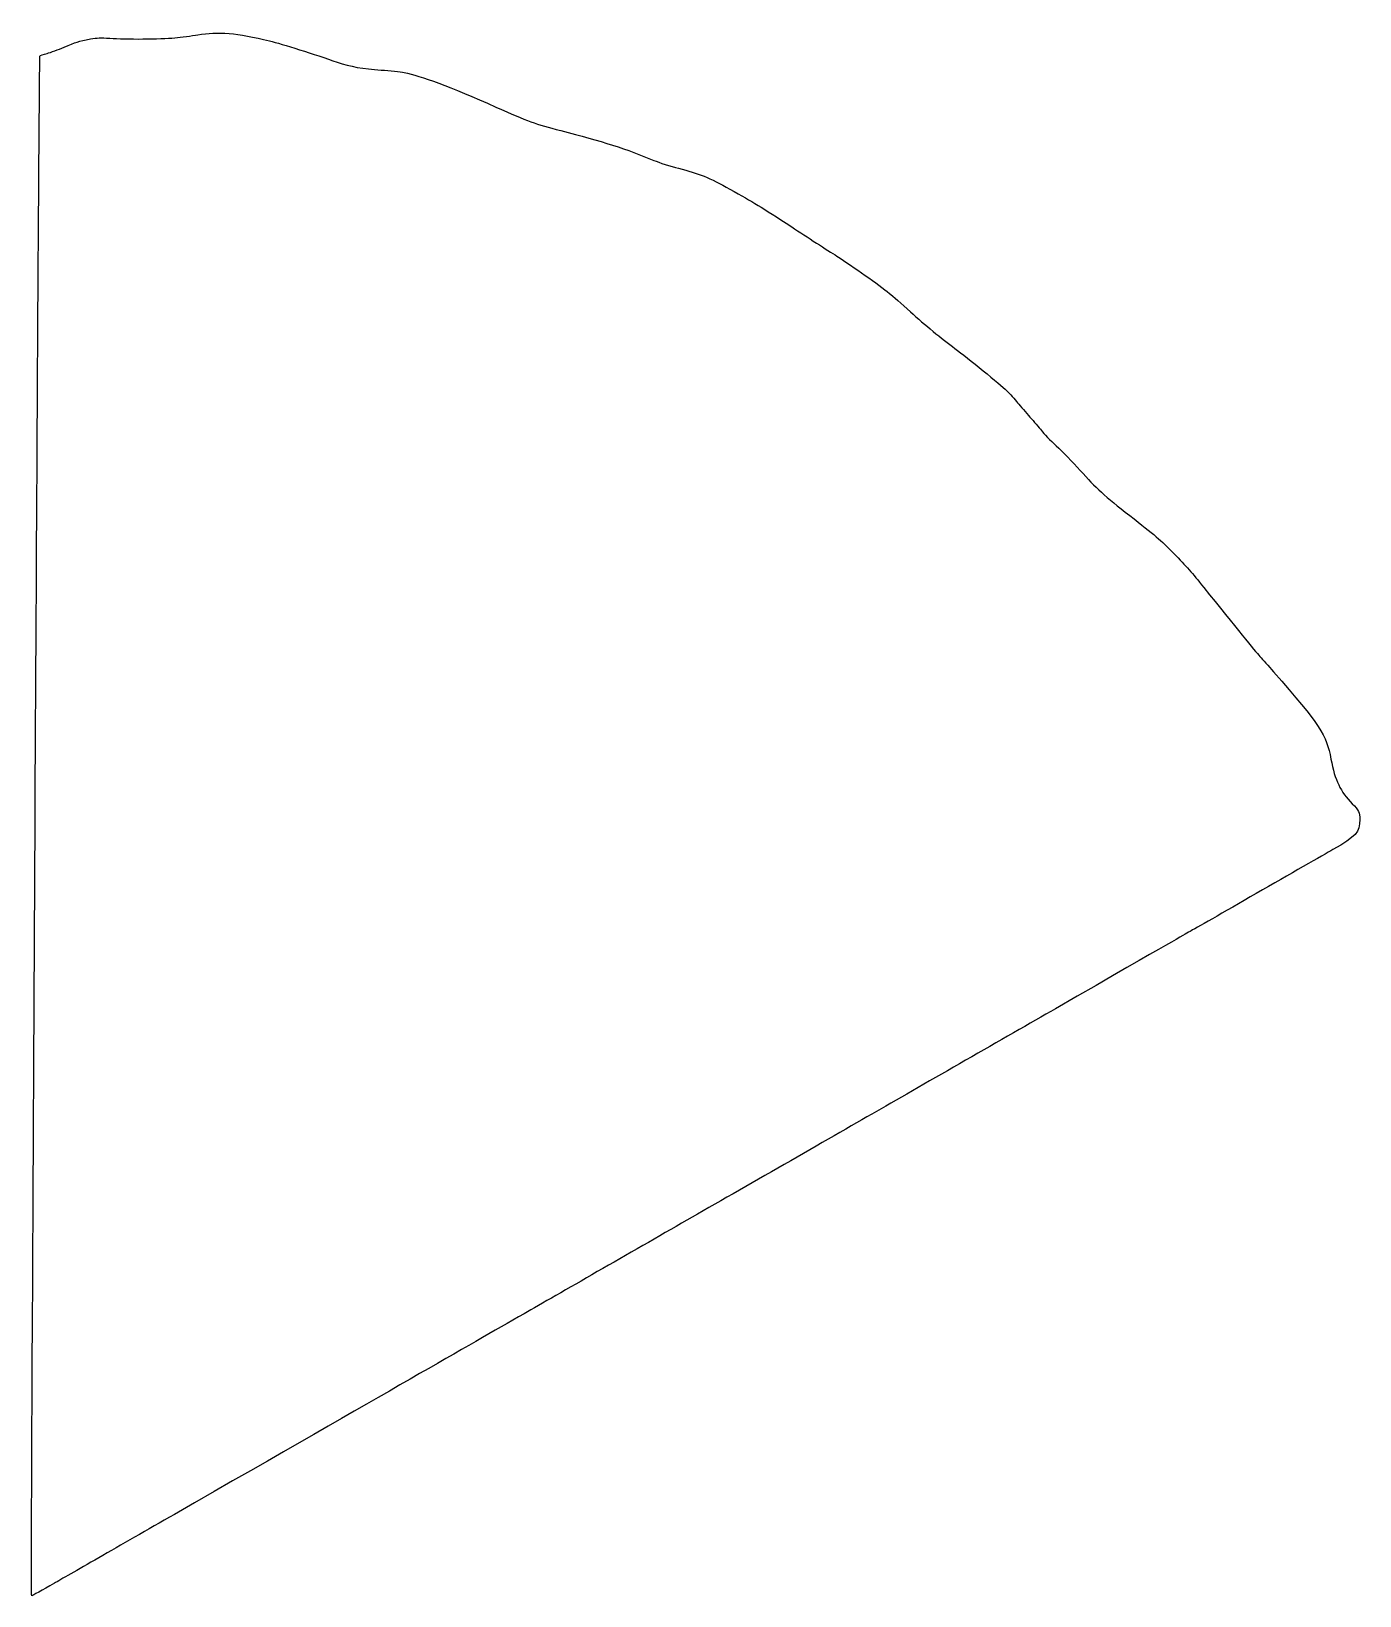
# Model space of a CAD drawing. Header units: millimetres. Extents: x 24.3 to 74.9, y -74.7 to -15.1.
import ezdxf

# ---------------------------------------------------------------- set-up
doc = ezdxf.new("R2010")
doc.units = ezdxf.units.MM
doc.header["$MEASUREMENT"] = 0
doc.layers.add('SLICE', color=7, linetype='Continuous', lineweight=0)

msp = doc.modelspace()

# ---------------------------------------------------------------- linework, layer by layer
at = {"layer": 'SLICE', "color": 1, "lineweight": 25, "true_color": 0xff0000}
msp.add_open_spline([(24.318, -74.665), (24.339, -74.665), (24.72, -74.457), (25.179, -74.193), (25.412, -74.059), (26.043, -73.695), (26.872, -73.223), (27.698, -72.746), (28.724, -72.157), (29.748, -71.572), (38.151, -66.749), (40.825, -65.214), (43.058, -63.934), (44.349, -63.193), (47.139, -61.591), (49.256, -60.378), (51.373, -59.164), (54.622, -57.298), (56.474, -56.236), (58.33, -55.171), (61.395, -53.411), (63.29, -52.324), (67.936, -49.653), (68.105, -49.558), (68.408, -49.385), (68.553, -49.304), (69.689, -48.655), (70.931, -47.939), (72.176, -47.226), (73.485, -46.475), (73.845, -46.27), (74.734, -45.766), (74.868, -45.614), (74.868, -45.127), (74.868, -44.852), (74.833, -44.775), (74.586, -44.524), (74.134, -44.069), (73.926, -43.635), (73.771, -42.824), (73.594, -41.882), (73.376, -41.554), (71.587, -39.501), (71.4, -39.292), (71.167, -39.031), (71.068, -38.922), (70.881, -38.717), (70.155, -37.821), (68.931, -36.29), (68.49, -35.736), (68.278, -35.496), (67.777, -34.988), (67.301, -34.498), (67.05, -34.286), (66.112, -33.556), (65.17, -32.822), (64.817, -32.498), (64.228, -31.842), (63.949, -31.531), (63.54, -31.108), (63.318, -30.903), (63.096, -30.702), (62.842, -30.438), (62.75, -30.321), (62.658, -30.205), (62.464, -29.976), (62.316, -29.81), (62.168, -29.644), (61.956, -29.4), (61.847, -29.266), (61.741, -29.129), (61.547, -28.917), (61.42, -28.794), (61.201, -28.582), (59.928, -27.545), (59.458, -27.199), (58.95, -26.822), (58.319, -26.303), (57.765, -25.802), (57.434, -25.506), (57.077, -25.192), (56.968, -25.104), (56.548, -24.761), (55.596, -24.088), (54.968, -23.686), (54.601, -23.456), (53.828, -22.952), (53.246, -22.571), (52.047, -21.788), (51.814, -21.646), (50.897, -21.135), (50.12, -20.701), (49.697, -20.532), (48.942, -20.341), (48.632, -20.264), (48.208, -20.129), (48.004, -20.041), (46.991, -19.618), (45.993, -19.297), (44.462, -18.905), (43.467, -18.651), (43.234, -18.567), (41.982, -18.009), (40.236, -17.237), (39.117, -16.813), (38.5, -16.697), (38.338, -16.665), (37.943, -16.623), (37.622, -16.602), (36.93, -16.559), (36.436, -16.471), (35.949, -16.302), (35.099, -16.006), (33.833, -15.607), (33.371, -15.494), (32.139, -15.191), (31.402, -15.127), (30.644, -15.258), (30.407, -15.3), (30.009, -15.353), (29.762, -15.374), (29.218, -15.427), (27.885, -15.438), (27.292, -15.392), (26.939, -15.367), (26.812, -15.371), (26.551, -15.42), (26.096, -15.508), (25.998, -15.54), (25.553, -15.73), (25.334, -15.826), (25.041, -15.931), (24.904, -15.97), (24.766, -16.009), (24.639, -16.051), (24.629, -16.069), (24.608, -16.09), (24.491, -35.726), (24.347, -64.146), (24.311, -70.711), (24.301, -74.648), (24.318, -74.665)], degree=3, knots=[0, 0, 0, 0, 1, 1, 1, 2, 2, 2, 3, 3, 3, 4, 4, 4, 5, 5, 5, 6, 6, 6, 7, 7, 7, 8, 8, 8, 9, 9, 9, 10, 10, 10, 11, 11, 11, 12, 12, 12, 13, 13, 13, 14, 14, 14, 15, 15, 15, 16, 16, 16, 17, 17, 17, 18, 18, 18, 19, 19, 19, 20, 20, 20, 21, 21, 21, 22, 22, 22, 23, 23, 23, 24, 24, 24, 25, 25, 25, 26, 26, 26, 27, 27, 27, 28, 28, 28, 29, 29, 29, 30, 30, 30, 31, 31, 31, 32, 32, 32, 33, 33, 33, 34, 34, 34, 35, 35, 35, 36, 36, 36, 37, 37, 37, 38, 38, 38, 39, 39, 39, 40, 40, 40, 41, 41, 41, 42, 42, 42, 43, 43, 43, 44, 44, 44, 45, 45, 45, 46, 46, 46, 47, 47, 47, 47], dxfattribs=at)

doc.saveas('drawing.dxf')
